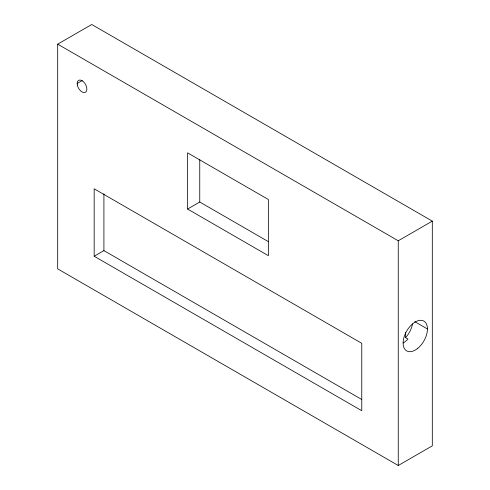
<?xml version="1.0" encoding="UTF-8"?>
<svg xmlns="http://www.w3.org/2000/svg" width="490" height="490" viewBox="0 0 490 490"><rect width="100%" height="100%" fill="white"/><g stroke="black" fill="none" stroke-linecap="round" stroke-linejoin="round"><path stroke-width="0.73" d="M57.691 44.161L91.746 24.5L432.309 221.125L432.309 445.839L398.254 465.5L57.691 268.875L57.691 44.161L398.254 240.786L432.309 221.125M77.151 83.49L82.271 80.531M94.178 256.239L361.767 410.724L361.767 343.312L94.178 188.821L94.178 256.239L103.911 250.617L361.559 399.375M187.59 209.046L268.355 255.676L268.355 199.497L187.59 152.868L187.59 209.046L199.755 202.021L268.6 241.772M414.754 321.648L427.445 328.98M405.549 332.336L405.549 337.635L407.986 339.043A17.199 9.929 -60 0 1 403.117 343.024M398.254 240.786L398.254 465.5M199.755 159.507L199.755 202.021M103.911 193.807L103.911 250.617M412.525 323.964A17.199 9.929 -60 0 1 405.549 337.635M77.291 84.923A6.878 3.975 60 0 0 85.395 92.292A6.878 3.975 60 0 0 83.361 81.671A6.878 3.975 60 0 0 77.291 84.923M417.78 348.298A17.199 9.929 -60 0 0 424.34 321.397A17.199 9.929 -60 0 0 403.723 338.302A17.199 9.929 -60 0 0 417.78 348.298"/></g></svg>
